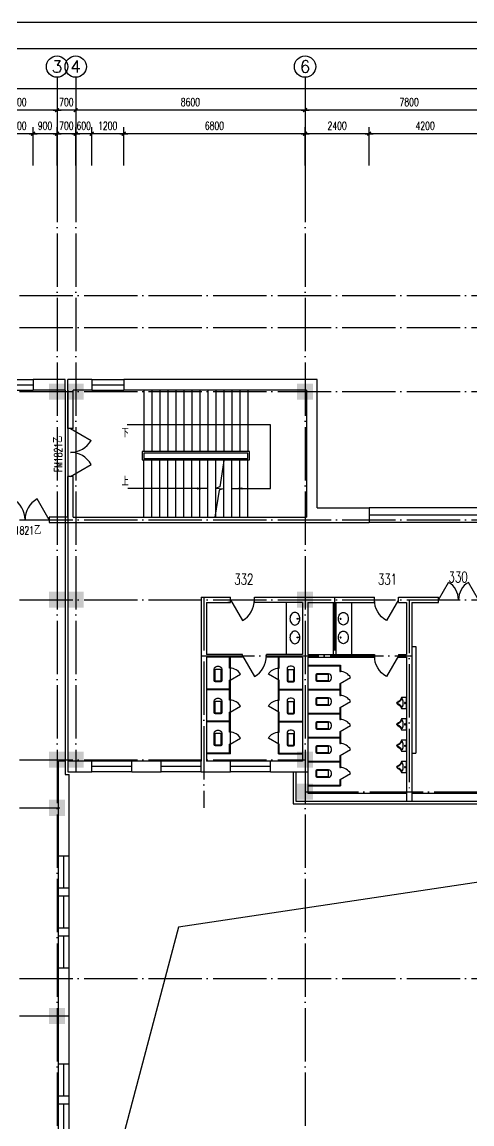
# Model space of a CAD drawing. Extents: x 165127 to 1058185, y 60808 to 144908.
# Drawn here: x 547012 to 563878, y 103603 to 144908 of the extents above; entities that cross this region are included whole.
import ezdxf
from ezdxf.enums import TextEntityAlignment as Align

# ---------------------------------------------------------------- set-up
doc = ezdxf.new("R2010")
doc.units = 0
doc.header["$LTSCALE"] = 1000
doc.linetypes.add('DOTE', pattern=[2.42, 2, -0.2, 0.02, -0.2])
doc.layers.get('0').update_dxf_attribs({"linetype": 'CONTINUOUS'})
doc.layers.get('DEFPOINTS').update_dxf_attribs({"linetype": 'CONTINUOUS'})
for name, color, linetype in [('AXIS', 3, 'CONTINUOUS'), ('AXIS_TEXT', 7, 'CONTINUOUS'), ('COLUMN', 7, 'CONTINUOUS'), ('DOTE', 1, 'DOTE'), ('LVTRY', 6, 'CONTINUOUS'), ('LVTRY_WINDOW', 7, 'CONTINUOUS'), ('PUB_DIM', 3, 'CONTINUOUS'), ('PUB_TEXT', 7, 'CONTINUOUS'), ('STAIR', 3, 'CONTINUOUS'), ('WALL', 255, 'CONTINUOUS'), ('WINDOW', 2, 'CONTINUOUS'), ('WINDOW_TEXT', 7, 'CONTINUOUS'), ('面积注记', 7, 'CONTINUOUS')]:
    doc.layers.add(name, color=color, linetype=linetype)
doc.styles.add('_HZTXT', font='romans.shx', dxfattribs={"width": 0.7, "bigfont": 'z.shx'})
doc.styles.add('COMPLEX', font='COMPLEX')
doc.styles.add('DIM_FONT', font='SIMPLEX.shx', dxfattribs={"width": 0.7})
doc.styles.add('SIMPLEX', font='SIMPLEX.SHX')
doc.dimstyles.new('AXIS', dxfattribs={"dimtxt": 300, "dimasz": 1, "dimexe": 250, "dimexo": 300, "dimgap": 150, "dimtad": 1, "dimdec": 0, "dimdsep": 46, "dimtxsty": 'DIM_FONT', "dimblk": '_DIMX', "dimcen": 2.5, "dimse1": 1, "dimse2": 1, "dimclrt": 7, "dimadec": 0, "dimazin": 0, "dimtfac": 1, "dimtdec": 0, "dimtix": 1, "dimtmove": 2, "dimatfit": 3, "dimldrblk": '_DIMX', "dimfxl": 1, "dimarcsym": 0})
doc.dimstyles.new('DIMN', dxfattribs={"dimtxt": 300, "dimasz": 1, "dimexe": 250, "dimexo": 300, "dimgap": 150, "dimtad": 1, "dimdec": 0, "dimdsep": 46, "dimtxsty": 'DIM_FONT', "dimblk": '_DIMX', "dimcen": 2.5, "dimclrt": 7, "dimadec": 0, "dimazin": 0, "dimtfac": 1, "dimtdec": 0, "dimtix": 1, "dimtmove": 2, "dimatfit": 3, "dimldrblk": '_DIMX', "dimfxl": 1, "dimarcsym": 0})

# ---------------------------------------------------------------- blocks, each defined once
blk = doc.blocks.new('_FZH')
blk.add_solid([(-0.5, -0.5), (0.5, -0.5), (-0.5, 0.5), (0.5, 0.5)])
blk = doc.blocks.new('_LV8')
for p, q in [((-205, 0), (205, 0)), ((-205, -191), (-205, 0)), ((205, 0), (205, -191))]:
    blk.add_line(p, q)
blk.add_circle((0, -60), 20)
for centre, radius, start, end in [((-243, -391), 203, 19.2639, 79.2894), ((-152, -175), 10, 114.1084, 248.1394), ((5, -526), 395, 66.6675, 114.1084), ((-243, -401), 233, 19.2639, 68.1394), ((0, -306), 54, 199.2639, 269.7777), ((0, -316), 24, 199.2639, 269.4998), ((0, -306), 54, 270.2223, 340.7361), ((0, -316), 24, 270.5002, 340.7361), ((243, -401), 233, 110.4941, 160.7361), ((243, -391), 203, 100.7106, 160.7361), ((158, -173), 10, 290.4941, 66.6675)]:
    blk.add_arc(centre, radius, start, end)
blk = doc.blocks.new('_LV4')
blk.add_lwpolyline([(0, -520, 0.078966), (92, -505, 0.088152), (166, -466, 0.105269), (218, -403, 0.121685), (235, -335, 0.121685), (218, -267, 0.105269), (166, -204, 0.088152), (92, -165, 0.078966), (0, -150, 0.078966), (-92, -165, 0.088152), (-166, -204, 0.105269), (-218, -267, 0.121685), (-235, -335, 0.121685), (-218, -403, 0.105269), (-166, -466, 0.088152), (-92, -505, 0.078966)], format="xyb", close=True)
blk.add_circle((0, -230), 20)
blk = doc.blocks.new('_DBLK')
blk.add_line((-0.5, 0), (0, -0.866))
blk.add_arc((-0.5, 0), 1, 300, 0)
at = {"layer": 'WINDOW_TEXT', "style": 'SIMPLEX', "flags": 9}
blk.add_attdef('A', text='', height=1, dxfattribs=at).set_placement((0, 1.5), align=Align.MIDDLE)
blk = doc.blocks.new('_LV6')
for p, q in [((-140, -340), (-140, -780)), ((-110, -340), (-110, -770)), ((100, -300), (-100, -300)), ((100, -330), (-100, -330)), ((110, -770), (110, -340)), ((140, -780), (140, -340)), ((140, -770), (-140, -770)), ((-30, -890), (30, -890))]:
    blk.add_line(p, q)
for centre, radius, start, end in [((-100, -340), 40, 90, 180), ((-100, -340), 10, 90, 180), ((100, -340), 40, 0, 90), ((100, -340), 10, 0, 90), ((-30, -780), 110, 180, 270), ((30, -780), 110, 270, 0)]:
    blk.add_arc(centre, radius, start, end)
blk = doc.blocks.new('_DBLK1')
for p, q in [((-0.5, 0), (-0.25, -0.433)), ((0.5, 0), (0.25, -0.433))]:
    blk.add_line(p, q)
for centre, start, end in [((-0.5, 0), 300, 0), ((0.5, 0), 180, 240)]:
    blk.add_arc(centre, 0.5, start, end)
at = {"layer": 'WINDOW_TEXT', "style": 'SIMPLEX', "flags": 9}
blk.add_attdef('A', text='', height=1, dxfattribs=at).set_placement((0, 1.5), align=Align.MIDDLE)
blk = doc.blocks.new('A$C34131D43')
at = {"color": 243}
blk.add_line((0, 84100), (160900, 84100), dxfattribs=at)
at = {"color": 244}
blk.add_line((159900, 83100), (2500, 83100), dxfattribs=at)
blk = doc.blocks.new('_AXISO')
blk.add_circle((0, 0), 0.5)
at = {"layer": 'AXIS_TEXT', "style": 'COMPLEX', "width": 1.041667}
blk.add_attdef('A', text='', height=0.56, dxfattribs=at).set_placement((-0.25, -0.28), (0.25, -0.28), align=Align.FIT)
blk = doc.blocks.new('_DIMX')
blk.add_line((-150, 0), (150, 0))
at = {"const_width": 50}
blk.add_lwpolyline([(-70, -70), (70, 70)], dxfattribs=at)
blk = doc.blocks.new('*D616')
at = {"color": 0, "linetype": 'ByBlock'}
blk.add_line((651828, 196199), (644030, 196199), dxfattribs=at)
at = {"layer": 'DEFPOINTS', "color": 0, "linetype": 'ByBlock'}
for p in [(644029, 196199), (644029, 193999), (651829, 193999)]:
    blk.add_point(p, dxfattribs=at)
at = {"color": 0, "linetype": 'ByBlock', "rotation": 180}
blk.add_blockref('_DIMX', (644029, 196199), dxfattribs=at)
at = {"color": 0, "linetype": 'ByBlock'}
blk.add_blockref('_DIMX', (651829, 196199), dxfattribs=at)
at = {"color": 7, "linetype": 'ByBlock', "insert": (647929, 196499), "char_height": 300, "attachment_point": 5, "style": 'DIM_FONT'}
blk.add_mtext('7800', dxfattribs=at)
blk = doc.blocks.new('*D617')
at = {"color": 0, "linetype": 'ByBlock'}
blk.add_line((644028, 196199), (635430, 196199), dxfattribs=at)
at = {"layer": 'DEFPOINTS', "color": 0, "linetype": 'ByBlock'}
for p in [(635429, 196199), (635429, 193999), (644029, 193999)]:
    blk.add_point(p, dxfattribs=at)
at = {"color": 0, "linetype": 'ByBlock', "rotation": 180}
blk.add_blockref('_DIMX', (635429, 196199), dxfattribs=at)
at = {"color": 0, "linetype": 'ByBlock'}
blk.add_blockref('_DIMX', (644029, 196199), dxfattribs=at)
at = {"color": 7, "linetype": 'ByBlock', "insert": (639729, 196499), "char_height": 300, "attachment_point": 5, "style": 'DIM_FONT'}
blk.add_mtext('8600', dxfattribs=at)
blk = doc.blocks.new('*D618')
at = {"color": 0, "linetype": 'ByBlock'}
for p, q in [((634728, 196199), (634727, 196199)), ((635429, 196199), (634729, 196199)), ((635430, 196199), (635431, 196199))]:
    blk.add_line(p, q, dxfattribs=at)
at = {"layer": 'DEFPOINTS', "color": 0, "linetype": 'ByBlock'}
for p in [(634729, 196199), (634729, 193999), (635429, 193999)]:
    blk.add_point(p, dxfattribs=at)
at = {"color": 0, "linetype": 'ByBlock'}
blk.add_blockref('_DIMX', (634729, 196199), dxfattribs=at)
at = {"color": 0, "linetype": 'ByBlock', "rotation": 180}
blk.add_blockref('_DIMX', (635429, 196199), dxfattribs=at)
at = {"color": 7, "linetype": 'ByBlock', "insert": (635079, 196499), "char_height": 300, "attachment_point": 5, "style": 'DIM_FONT'}
blk.add_mtext('700', dxfattribs=at)
blk = doc.blocks.new('*D619')
at = {"color": 0, "linetype": 'ByBlock'}
blk.add_line((634728, 196199), (631730, 196199), dxfattribs=at)
at = {"layer": 'DEFPOINTS', "color": 0, "linetype": 'ByBlock'}
for p in [(631729, 196199), (631729, 193999), (634729, 193999)]:
    blk.add_point(p, dxfattribs=at)
at = {"color": 0, "linetype": 'ByBlock', "rotation": 180}
blk.add_blockref('_DIMX', (631729, 196199), dxfattribs=at)
at = {"color": 0, "linetype": 'ByBlock'}
blk.add_blockref('_DIMX', (634729, 196199), dxfattribs=at)
at = {"color": 7, "linetype": 'ByBlock', "insert": (633229, 196499), "char_height": 300, "attachment_point": 5, "style": 'DIM_FONT'}
blk.add_mtext('3000', dxfattribs=at)
blk = doc.blocks.new('*D621')
at = {"color": 0, "linetype": 'ByBlock'}
for p, q in [((620479, 194299), (620479, 197249)), ((746779, 194299), (746779, 197249)), ((746778, 196999), (620480, 196999))]:
    blk.add_line(p, q, dxfattribs=at)
at = {"layer": 'DEFPOINTS', "color": 0, "linetype": 'ByBlock'}
for p in [(620479, 196999), (620479, 193999), (746779, 193999)]:
    blk.add_point(p, dxfattribs=at)
at = {"color": 0, "linetype": 'ByBlock', "rotation": 180}
blk.add_blockref('_DIMX', (620479, 196999), dxfattribs=at)
at = {"color": 0, "linetype": 'ByBlock'}
blk.add_blockref('_DIMX', (746779, 196999), dxfattribs=at)
at = {"color": 7, "linetype": 'ByBlock', "insert": (683629, 197299), "char_height": 300, "attachment_point": 5, "style": 'DIM_FONT'}
blk.add_mtext('126300', dxfattribs=at)
blk = doc.blocks.new('_WBLK')
for p, q in [((-0.5, 0.5), (0.5, 0.5)), ((-0.5, 0), (0.5, 0)), ((-0.5, -0.5), (0.5, -0.5))]:
    blk.add_line(p, q)
at = {"layer": 'WINDOW_TEXT', "style": 'SIMPLEX', "flags": 9}
blk.add_attdef('A', text='', height=1, dxfattribs=at).set_placement((0, 1.5), align=Align.MIDDLE)
blk = doc.blocks.new('*D682')
at = {"color": 0, "linetype": 'ByBlock'}
for p, q in [((646429, 194122), (646429, 195563)), ((650629, 194122), (650629, 195563)), ((650628, 195313), (646430, 195313))]:
    blk.add_line(p, q, dxfattribs=at)
at = {"layer": 'DEFPOINTS', "color": 0, "linetype": 'ByBlock'}
for p in [(646429, 195313), (646429, 193822), (650629, 193822)]:
    blk.add_point(p, dxfattribs=at)
at = {"color": 0, "linetype": 'ByBlock', "rotation": 180}
blk.add_blockref('_DIMX', (646429, 195313), dxfattribs=at)
at = {"color": 0, "linetype": 'ByBlock'}
blk.add_blockref('_DIMX', (650629, 195313), dxfattribs=at)
at = {"color": 7, "linetype": 'ByBlock', "insert": (648529, 195613), "char_height": 300, "attachment_point": 5, "style": 'DIM_FONT'}
blk.add_mtext('4200', dxfattribs=at)
blk = doc.blocks.new('*D683')
at = {"color": 0, "linetype": 'ByBlock'}
for p, q in [((637229, 194122), (637229, 195563)), ((644029, 194122), (644029, 195563)), ((644028, 195313), (637230, 195313))]:
    blk.add_line(p, q, dxfattribs=at)
at = {"layer": 'DEFPOINTS', "color": 0, "linetype": 'ByBlock'}
for p in [(637229, 195313), (637229, 193822), (644029, 193822)]:
    blk.add_point(p, dxfattribs=at)
at = {"color": 0, "linetype": 'ByBlock', "rotation": 180}
blk.add_blockref('_DIMX', (637229, 195313), dxfattribs=at)
at = {"color": 0, "linetype": 'ByBlock'}
blk.add_blockref('_DIMX', (644029, 195313), dxfattribs=at)
at = {"color": 7, "linetype": 'ByBlock', "insert": (640629, 195613), "char_height": 300, "attachment_point": 5, "style": 'DIM_FONT'}
blk.add_mtext('6800', dxfattribs=at)
blk = doc.blocks.new('*D684')
at = {"color": 0, "linetype": 'ByBlock'}
for p, q in [((636029, 194122), (636029, 195563)), ((637229, 194122), (637229, 195563)), ((637228, 195313), (636030, 195313))]:
    blk.add_line(p, q, dxfattribs=at)
at = {"layer": 'DEFPOINTS', "color": 0, "linetype": 'ByBlock'}
for p in [(636029, 195313), (636029, 193822), (637229, 193822)]:
    blk.add_point(p, dxfattribs=at)
at = {"color": 0, "linetype": 'ByBlock', "rotation": 180}
blk.add_blockref('_DIMX', (636029, 195313), dxfattribs=at)
at = {"color": 0, "linetype": 'ByBlock'}
blk.add_blockref('_DIMX', (637229, 195313), dxfattribs=at)
at = {"color": 7, "linetype": 'ByBlock', "insert": (636629, 195613), "char_height": 300, "attachment_point": 5, "style": 'DIM_FONT'}
blk.add_mtext('1200', dxfattribs=at)
blk = doc.blocks.new('*D685')
at = {"color": 0, "linetype": 'ByBlock'}
for p, q in [((635429, 194122), (635429, 195563)), ((636029, 194122), (636029, 195563)), ((635428, 195313), (635427, 195313)), ((636029, 195313), (635429, 195313)), ((636030, 195313), (636031, 195313))]:
    blk.add_line(p, q, dxfattribs=at)
at = {"layer": 'DEFPOINTS', "color": 0, "linetype": 'ByBlock'}
for p in [(635429, 195313), (635429, 193822), (636029, 193822)]:
    blk.add_point(p, dxfattribs=at)
at = {"color": 0, "linetype": 'ByBlock'}
blk.add_blockref('_DIMX', (635429, 195313), dxfattribs=at)
at = {"color": 0, "linetype": 'ByBlock', "rotation": 180}
blk.add_blockref('_DIMX', (636029, 195313), dxfattribs=at)
at = {"color": 7, "linetype": 'ByBlock', "insert": (635729, 195613), "char_height": 300, "attachment_point": 5, "style": 'DIM_FONT'}
blk.add_mtext('600', dxfattribs=at)
blk = doc.blocks.new('*D686')
at = {"color": 0, "linetype": 'ByBlock'}
for p, q in [((634729, 194122), (634729, 195563)), ((635429, 194122), (635429, 195563)), ((634728, 195313), (634727, 195313)), ((635429, 195313), (634729, 195313)), ((635430, 195313), (635431, 195313))]:
    blk.add_line(p, q, dxfattribs=at)
at = {"layer": 'DEFPOINTS', "color": 0, "linetype": 'ByBlock'}
for p in [(634729, 195313), (634729, 193822), (635429, 193822)]:
    blk.add_point(p, dxfattribs=at)
at = {"color": 0, "linetype": 'ByBlock'}
blk.add_blockref('_DIMX', (634729, 195313), dxfattribs=at)
at = {"color": 0, "linetype": 'ByBlock', "rotation": 180}
blk.add_blockref('_DIMX', (635429, 195313), dxfattribs=at)
at = {"color": 7, "linetype": 'ByBlock', "insert": (635079, 195613), "char_height": 300, "attachment_point": 5, "style": 'DIM_FONT'}
blk.add_mtext('700', dxfattribs=at)
blk = doc.blocks.new('*D687')
at = {"color": 0, "linetype": 'ByBlock'}
for p, q in [((633829, 194122), (633829, 195563)), ((634729, 194122), (634729, 195563)), ((634728, 195313), (633830, 195313))]:
    blk.add_line(p, q, dxfattribs=at)
at = {"layer": 'DEFPOINTS', "color": 0, "linetype": 'ByBlock'}
for p in [(633829, 195313), (633829, 193822), (634729, 193822)]:
    blk.add_point(p, dxfattribs=at)
at = {"color": 0, "linetype": 'ByBlock', "rotation": 180}
blk.add_blockref('_DIMX', (633829, 195313), dxfattribs=at)
at = {"color": 0, "linetype": 'ByBlock'}
blk.add_blockref('_DIMX', (634729, 195313), dxfattribs=at)
at = {"color": 7, "linetype": 'ByBlock', "insert": (634279, 195613), "char_height": 300, "attachment_point": 5, "style": 'DIM_FONT'}
blk.add_mtext('900', dxfattribs=at)
blk = doc.blocks.new('*D688')
at = {"color": 0, "linetype": 'ByBlock'}
for p, q in [((632629, 194122), (632629, 195563)), ((633829, 194122), (633829, 195563)), ((633828, 195313), (632630, 195313))]:
    blk.add_line(p, q, dxfattribs=at)
at = {"layer": 'DEFPOINTS', "color": 0, "linetype": 'ByBlock'}
for p in [(632629, 195313), (632629, 193822), (633829, 193822)]:
    blk.add_point(p, dxfattribs=at)
at = {"color": 0, "linetype": 'ByBlock', "rotation": 180}
blk.add_blockref('_DIMX', (632629, 195313), dxfattribs=at)
at = {"color": 0, "linetype": 'ByBlock'}
blk.add_blockref('_DIMX', (633829, 195313), dxfattribs=at)
at = {"color": 7, "linetype": 'ByBlock', "insert": (633229, 195613), "char_height": 300, "attachment_point": 5, "style": 'DIM_FONT'}
blk.add_mtext('1200', dxfattribs=at)
blk = doc.blocks.new('*D700')
at = {"color": 0, "linetype": 'ByBlock'}
for p, q in [((644029, 194122), (644029, 195563)), ((646429, 194122), (646429, 195563)), ((646428, 195313), (644030, 195313))]:
    blk.add_line(p, q, dxfattribs=at)
at = {"layer": 'DEFPOINTS', "color": 0, "linetype": 'ByBlock'}
for p in [(644029, 195313), (644029, 193822), (646429, 193822)]:
    blk.add_point(p, dxfattribs=at)
at = {"color": 0, "linetype": 'ByBlock', "rotation": 180}
blk.add_blockref('_DIMX', (644029, 195313), dxfattribs=at)
at = {"color": 0, "linetype": 'ByBlock'}
blk.add_blockref('_DIMX', (646429, 195313), dxfattribs=at)
at = {"color": 7, "linetype": 'ByBlock', "insert": (645229, 195613), "char_height": 300, "attachment_point": 5, "style": 'DIM_FONT'}
blk.add_mtext('2400', dxfattribs=at)
blk = doc.blocks.new('_ARROW')
blk.add_solid([(0, 0), (-1, 0.1), (-1, -0.1)])

msp = doc.modelspace()

# ---------------------------------------------------------------- linework, layer by layer
at = {"layer": 'AXIS'}
for p, q in [((548323.4, 142836.6), (548323.4, 139407.6)), ((549023.4, 142836.6), (549023.4, 139407.6)), ((557623.4, 142836.6), (557623.4, 139407.6))]:
    msp.add_line(p, q, dxfattribs=at)
at = {"layer": 'DOTE'}
for p, q in [((548323.4, 139407.6), (548323.4, 71351.8)), ((549023.4, 139407.6), (549023.4, 116803.1)), ((557623.4, 139407.6), (557623.4, 71084.4)), ((529976.8, 134653.1), (577123.4, 134653.1)), ((529976.8, 133453.1), (597223.4, 133453.1)), ((529976.8, 131053.1), (572754.3, 131053.1)), ((529976.8, 126253.1), (597223.4, 126253.1)), ((529976.8, 123253.1), (597223.4, 123253.1)), ((553823.4, 123353.1), (553823.4, 115453.1)), ((558723.4, 123353.1), (558723.4, 121103.1)), ((561523.4, 123253.1), (561523.4, 116053.1)), ((553723.4, 121153.1), (561623.4, 121153.1)), ((529976.8, 117253.1), (557623.4, 117253.1)), ((557623.4, 116053.1), (597223.4, 116053.1)), ((529976.8, 115453.1), (548423.4, 115453.1)), ((529976.8, 109053.1), (664620, 109053.1)), ((529976.8, 107653.1), (548773.4, 107653.1))]:
    msp.add_line(p, q, dxfattribs=at)
at = {"layer": 'LVTRY'}
for p, q in [((556923.4, 121203.1), (556923.4, 123153.1)), ((559373.4, 121203.1), (559373.4, 123153.1)), ((554793.4, 120689.3), (554793.4, 121103.1)), ((554823.4, 119873.1), (554823.4, 121103.1)), ((556623.4, 119873.1), (556623.4, 121103.1)), ((556653.4, 120689.3), (556653.4, 121103.1)), ((554823.4, 120689.3), (554793.4, 120689.3)), ((556623.4, 120689.3), (556653.4, 120689.3)), ((557723.4, 120803.1), (558953.4, 120803.1)), ((557723.4, 120773.1), (558923.4, 120773.1)), ((558923.4, 120773.1), (558923.4, 120563.1)), ((558953.4, 120803.1), (558953.4, 120563.1)), ((554793.4, 119873.1), (554793.4, 120239.3)), ((554823.4, 120239.3), (554793.4, 120239.3)), ((556623.4, 120239.3), (556653.4, 120239.3)), ((556653.4, 119873.1), (556653.4, 120239.3)), ((558923.4, 120563.1), (558953.4, 120563.1)), ((554823.4, 119903.1), (553923.4, 119903.1)), ((554793.4, 119873.1), (553923.4, 119873.1)), ((554793.4, 119489.3), (554793.4, 119873.1)), ((554823.4, 118673.1), (554823.4, 119903.1)), ((556623.4, 119903.1), (557523.4, 119903.1)), ((556623.4, 118673.1), (556623.4, 119903.1)), ((556653.4, 119873.1), (557523.4, 119873.1)), ((556653.4, 119489.3), (556653.4, 119873.1)), ((557723.4, 119903.1), (558923.4, 119903.1)), ((557723.4, 119873.1), (558923.4, 119873.1)), ((558923.4, 120113.1), (558953.4, 120113.1)), ((558923.4, 120113.1), (558923.4, 119903.1)), ((558923.4, 119873.1), (558923.4, 119663.1)), ((558953.4, 120113.1), (558953.4, 119663.1)), ((554823.4, 119489.3), (554793.4, 119489.3)), ((556623.4, 119489.3), (556653.4, 119489.3)), ((558923.4, 119663.1), (558953.4, 119663.1)), ((554793.4, 118673.1), (554793.4, 119039.3)), ((554823.4, 119039.3), (554793.4, 119039.3)), ((556623.4, 119039.3), (556653.4, 119039.3)), ((556653.4, 118673.1), (556653.4, 119039.3)), ((557723.4, 119003.1), (558923.4, 119003.1)), ((557723.4, 118973.1), (558923.4, 118973.1)), ((558923.4, 119213.1), (558953.4, 119213.1)), ((558923.4, 119213.1), (558923.4, 119003.1)), ((558923.4, 118973.1), (558923.4, 118763.1)), ((558953.4, 119213.1), (558953.4, 118763.1)), ((554823.4, 118703.1), (553923.4, 118703.1)), ((554793.4, 118673.1), (553923.4, 118673.1)), ((554793.4, 118289.3), (554793.4, 118673.1)), ((554823.4, 117473.1), (554823.4, 118703.1)), ((556623.4, 118703.1), (557523.4, 118703.1)), ((556623.4, 117473.1), (556623.4, 118703.1)), ((556653.4, 118673.1), (557523.4, 118673.1)), ((556653.4, 118289.3), (556653.4, 118673.1)), ((558923.4, 118763.1), (558953.4, 118763.1)), ((554823.4, 118289.3), (554793.4, 118289.3)), ((556623.4, 118289.3), (556653.4, 118289.3)), ((558923.4, 118313.1), (558953.4, 118313.1)), ((558923.4, 118313.1), (558923.4, 118103.1)), ((558953.4, 118313.1), (558953.4, 117863.1)), ((554793.4, 117503.1), (554793.4, 117839.3)), ((554823.4, 117839.3), (554793.4, 117839.3)), ((556623.4, 117839.3), (556653.4, 117839.3)), ((556653.4, 117503.1), (556653.4, 117839.3)), ((557723.4, 118103.1), (558923.4, 118103.1)), ((557723.4, 118073.1), (558923.4, 118073.1)), ((558923.4, 118073.1), (558923.4, 117863.1)), ((558923.4, 117863.1), (558953.4, 117863.1)), ((554793.4, 117503.1), (553923.4, 117503.1)), ((554823.4, 117473.1), (553923.4, 117473.1)), ((556623.4, 117473.1), (557523.4, 117473.1)), ((556653.4, 117503.1), (557523.4, 117503.1)), ((558923.4, 117413.1), (558953.4, 117413.1)), ((558923.4, 117413.1), (558923.4, 117203.1)), ((558953.4, 117413.1), (558953.4, 116963.1)), ((557723.4, 117203.1), (558923.4, 117203.1)), ((557723.4, 117173.1), (558923.4, 117173.1)), ((558923.4, 117173.1), (558923.4, 116963.1)), ((558923.4, 116963.1), (558953.4, 116963.1)), ((558923.4, 116513.1), (558953.4, 116513.1)), ((558923.4, 116513.1), (558923.4, 116303.1)), ((558953.4, 116513.1), (558953.4, 116273.1)), ((557723.4, 116303.1), (558923.4, 116303.1)), ((557723.4, 116273.1), (558953.4, 116273.1))]:
    msp.add_line(p, q, dxfattribs=at)
at = {"layer": 'PUB_DIM'}
for points in [[(554873.4, 127423.1), (556324.5, 127423.1), (556324.5, 129810), (550956.4, 129810)], [(553973.4, 127423.1), (550972.8, 127423.1)]]:
    msp.add_lwpolyline(points, dxfattribs=at)
at = {"layer": 'STAIR'}
for p, q in [((548623.4, 131103.1), (548623.4, 117203.1)), ((548723.4, 131103.1), (548723.4, 117203.1)), ((555473.4, 131103.1), (551573.4, 131103.1)), ((551573.4, 131103.1), (551573.4, 128813.1)), ((551873.4, 131103.1), (551873.4, 128813.1)), ((552173.4, 131103.1), (552173.4, 128813.1)), ((552473.4, 131103.1), (552473.4, 128813.1)), ((552773.4, 131103.1), (552773.4, 128813.1)), ((553073.4, 131103.1), (553073.4, 128813.1)), ((553373.4, 131103.1), (553373.4, 128813.1)), ((553673.4, 131103.1), (553673.4, 128813.1)), ((553973.4, 131103.1), (553973.4, 128813.1)), ((554273.4, 131103.1), (554273.4, 128813.1)), ((554573.4, 131103.1), (554573.4, 128813.1)), ((554873.4, 131103.1), (554873.4, 128813.1)), ((555173.4, 131103.1), (555173.4, 128813.1)), ((555473.4, 131103.1), (555473.4, 128813.1)), ((555533.4, 128813.1), (551513.4, 128813.1)), ((551513.4, 128813.1), (551513.4, 128493.1)), ((551513.4, 128493.1), (555533.4, 128493.1)), ((555473.4, 128753.1), (551573.4, 128753.1)), ((551573.4, 128753.1), (551573.4, 128553.1)), ((551573.4, 128553.1), (555473.4, 128553.1)), ((551573.4, 126353.1), (551573.4, 128493.1)), ((551873.4, 126353.1), (551873.4, 128493.1)), ((552173.4, 126353.1), (552173.4, 128493.1)), ((552473.4, 126353.1), (552473.4, 128493.1)), ((552773.4, 126353.1), (552773.4, 128493.1)), ((553073.4, 126353.1), (553073.4, 128493.1)), ((553373.4, 126353.1), (553373.4, 128493.1)), ((553673.4, 126353.1), (553673.4, 128493.1)), ((553973.4, 126353.1), (553973.4, 128493.1)), ((554273.4, 126353.1), (554273.4, 128493.1)), ((554589.4, 128553.1), (554421, 127482.4)), ((554573.4, 126353.1), (554573.4, 128493.1)), ((554873.4, 126353.1), (554873.4, 128493.1)), ((555173.4, 126353.1), (555173.4, 128493.1)), ((555473.4, 128553.1), (555473.4, 128753.1)), ((555473.4, 126353.1), (555473.4, 128493.1)), ((555533.4, 128493.1), (555533.4, 128813.1)), ((554402.3, 127363.8), (554243.3, 126353.1)), ((554421, 127482.4), (554293.1, 127441.7)), ((554293.1, 127441.7), (554530.2, 127404.4)), ((554530.2, 127404.4), (554402.3, 127363.8)), ((551573.4, 126353.1), (555473.4, 126353.1))]:
    msp.add_line(p, q, dxfattribs=at)
msp.add_lwpolyline([(584373.3, 115703.1), (552881.1, 110978), (548773.4, 95503.1)], dxfattribs=at)
at = {"layer": 'WALL'}
for p, q in [((548623.4, 131503.1), (547423.4, 131503.1)), ((547423.4, 131503.1), (547423.4, 131103.1)), ((548623.4, 131103.1), (548623.4, 131503.1)), ((548723.4, 131103.1), (548723.4, 131503.1)), ((549623.4, 131503.1), (548723.4, 131503.1)), ((549623.4, 131503.1), (549623.4, 131103.1)), ((558073.6, 131503.1), (550823.4, 131503.1)), ((550823.4, 131503.1), (550823.4, 131103.1)), ((558073.6, 126704.3), (558073.6, 131503.1)), ((548623.4, 131103.1), (547423.4, 131103.1)), ((548723.4, 129678.1), (548723.4, 131103.1)), ((548923.4, 129678.1), (548923.4, 131103.1)), ((549623.4, 131103.1), (548923.4, 131103.1)), ((557673.4, 131103.1), (550823.4, 131103.1)), ((557673.4, 131103.1), (557673.4, 126353.1)), ((548923.4, 129678.1), (548723.4, 129678.1)), ((548923.4, 127878.1), (548723.4, 127878.1)), ((548723.4, 126353.1), (548723.4, 127878.1)), ((548923.4, 126353.1), (548923.4, 127878.1)), ((558073.6, 126704.3), (560023.4, 126704.3)), ((560023.4, 126704.3), (560023.4, 126153.1)), ((548023.4, 126353.1), (548023.4, 126153.1)), ((548723.4, 126353.1), (548023.4, 126353.1)), ((548023.4, 126153.1), (560023.4, 126153.1)), ((548923.4, 126353.1), (557673.4, 126353.1)), ((553723.4, 123353.1), (554823, 123353.1)), ((553723.4, 123353.1), (553723.4, 117203.1)), ((553923.4, 123153.1), (554823, 123153.1)), ((553923.4, 123153.1), (553923.4, 121203.1)), ((554723, 123353.1), (554823, 123353.1)), ((554823, 123153.1), (554723, 123153.1)), ((554823, 123153.1), (554823, 123353.1)), ((555723, 123153.1), (555723, 123353.1)), ((555723, 123353.1), (560223.4, 123353.1)), ((557523.4, 123153.1), (555723, 123153.1)), ((557523.4, 123153.1), (557523.4, 121203.1)), ((557723.4, 123153.1), (560223.4, 123153.1)), ((557723.4, 123153.1), (557723.4, 121203.1)), ((558673.4, 123153.1), (558673.4, 121203.1)), ((558773.4, 123153.1), (558773.4, 121203.1)), ((560223.4, 123153.1), (560223.4, 123353.1)), ((561123.4, 123353.1), (562623.4, 123353.1)), ((561123.4, 123153.1), (561123.4, 123353.1)), ((561123.4, 123153.1), (561423.4, 123153.1)), ((561423.4, 123153.1), (561423.4, 121203.1)), ((561623.4, 123153.1), (561623.4, 115703.1)), ((561623.4, 123153.1), (562623.4, 123153.1)), ((562623.4, 123153.1), (562623.4, 123353.1)), ((555273.4, 121203.1), (553923.4, 121203.1)), ((553923.4, 121103.1), (553923.4, 117203.1)), ((555273.4, 121103.1), (553923.4, 121103.1)), ((555273.4, 121103.1), (555273.4, 121203.1)), ((557523.4, 121203.1), (556173.4, 121203.1)), ((556173.4, 121103.1), (556173.4, 121203.1)), ((557523.4, 121103.1), (556173.4, 121103.1)), ((557523.4, 121103.1), (557523.4, 117203.1)), ((557723.4, 121203.1), (560223.4, 121203.1)), ((557723.4, 121103.1), (557723.4, 116803.1)), ((557723.4, 121103.1), (560223.4, 121103.1)), ((560223.4, 121203.1), (560223.4, 121103.1)), ((561123.4, 121203.1), (561423.4, 121203.1)), ((561123.4, 121203.1), (561123.4, 121103.1)), ((561123.4, 121103.1), (561423.4, 121103.1)), ((561423.4, 121103.1), (561423.4, 115703.1)), ((548623.4, 117203.1), (548373.4, 117203.1)), ((548373.4, 113653.1), (548373.4, 117203.1)), ((548623.4, 117203.1), (548623.4, 116703.1)), ((548723.4, 117203.1), (548723.4, 116803.1)), ((549623.4, 117203.1), (548723.4, 117203.1)), ((549623.4, 116803.1), (549623.4, 117203.1)), ((552223.4, 117203.1), (551123.4, 117203.1)), ((551123.4, 116803.1), (551123.4, 117203.1)), ((552223.4, 116803.1), (552223.4, 117203.1)), ((553723.4, 116803.1), (553723.4, 117203.1)), ((554823.4, 117203.1), (553923.4, 117203.1)), ((554823.4, 116803.1), (554823.4, 117203.1)), ((557523.4, 117203.1), (556323.4, 117203.1)), ((556323.4, 116803.1), (556323.4, 117203.1)), ((548623.4, 116703.1), (548773.4, 116703.1)), ((548723.4, 116803.1), (549623.4, 116803.1)), ((548773.4, 113653.1), (548773.4, 116703.1)), ((551123.4, 116803.1), (552223.4, 116803.1)), ((553723.4, 116803.1), (554823.4, 116803.1)), ((556323.4, 116803.1), (557723.4, 116803.1)), ((561423.4, 115703.1), (561623.4, 115703.1)), ((548373.4, 113653.1), (548773.4, 113653.1)), ((548373.4, 112453.1), (548773.4, 112453.1)), ((548373.4, 112153.1), (548373.4, 112453.1)), ((548773.4, 112153.1), (548773.4, 112453.1)), ((548373.4, 112153.1), (548773.4, 112153.1)), ((548373.4, 110953.1), (548773.4, 110953.1)), ((548373.4, 110653.1), (548373.4, 110953.1)), ((548773.4, 110653.1), (548773.4, 110953.1)), ((548373.4, 110653.1), (548773.4, 110653.1)), ((548373.4, 109453.1), (548773.4, 109453.1)), ((548373.4, 105857.6), (548373.4, 109453.1)), ((548773.4, 105857.6), (548773.4, 109453.1)), ((548373.4, 105857.6), (548773.4, 105857.6)), ((548373.4, 104657.6), (548773.4, 104657.6)), ((548373.4, 104357.6), (548373.4, 104657.6)), ((548373.4, 104357.6), (548373.4, 104657.6)), ((548773.4, 104357.6), (548773.4, 104657.6)), ((548773.4, 104357.6), (548773.4, 104657.6)), ((548373.4, 104357.6), (548773.4, 104357.6))]:
    msp.add_line(p, q, dxfattribs=at)
at = {"layer": 'WINDOW'}
for p, q in [((561623.5, 121503.1), (561773.5, 121503.1)), ((561773.5, 121503.1), (561773.5, 117503.1)), ((561623.5, 117503.1), (561773.5, 117503.1)), ((557173.4, 116803.1), (557173.4, 115603.1)), ((557273.4, 116803.1), (557273.4, 115703.1)), ((557723.4, 116803.1), (557723.4, 116003.1)), ((557273.4, 115703.1), (564973.3, 115703.1)), ((557723.4, 116003.1), (561423.4, 116003.1)), ((561623.4, 116003.1), (564973.3, 116003.1)), ((557173.4, 115603.1), (564973.3, 115603.1))]:
    msp.add_line(p, q, dxfattribs=at)

# ---------------------------------------------------------------- block references
at = {"layer": 'AXIS'}
ref = msp.add_blockref('_AXISO', (548323.4, 143236.6), dxfattribs=dict(at, xscale=800, yscale=800, zscale=800))
ref.add_attrib('A', '3', dxfattribs={"layer": 'AXIS_TEXT', "height": 448, "style": 'COMPLEX', "width": 1.339286}).set_placement((548123.4, 143012.6), (548523.4, 143012.6), align=Align.FIT)
ref = msp.add_blockref('_AXISO', (549023.4, 143236.6), dxfattribs=dict(at, xscale=800, yscale=800, zscale=800))
ref.add_attrib('A', '4', dxfattribs={"layer": 'AXIS_TEXT', "height": 448, "style": 'COMPLEX', "width": 1.171875}).set_placement((548823.4, 143012.6), (549223.4, 143012.6), align=Align.FIT)
ref = msp.add_blockref('_AXISO', (557623.4, 143236.6), dxfattribs=dict(at, xscale=800, yscale=800, zscale=800))
ref.add_attrib('A', '6', dxfattribs={"layer": 'AXIS_TEXT', "height": 448, "style": 'COMPLEX', "width": 1.339286}).set_placement((557423.4, 143012.6), (557823.4, 143012.6), align=Align.FIT)
at = {"layer": 'COLUMN', "xscale": 600, "yscale": 600, "zscale": 600}
for p in [(548323.4, 131053.1), (549023.4, 131053.1), (557623.4, 131053.1), (548323.4, 123253.1), (549023.4, 123253.1), (557623.4, 123253.1), (548323.4, 117253.1), (549023.4, 117253.1), (557623.4, 117253.1), (557623.4, 116053.1), (548323.4, 115453.1), (548323.4, 107653.1)]:
    msp.add_blockref('_FZH', p, dxfattribs=at)
at = {"layer": 'LVTRY'}
for name, p, rotation in [('_LV4', (557574.4, 122540.4), 270), ('_LV4', (557574.4, 121840.4), 270), ('_LV6', (557088.4, 119873.1), 180), ('_LV6', (557723.4, 120338.1), 90), ('_LV6', (557088.4, 118673.1), 180), ('_LV6', (557723.4, 119438.1), 90), ('_LV6', (557723.4, 118538.1), 90), ('_LV6', (557088.4, 117473.1), 180), ('_LV6', (557723.4, 117638.1), 90), ('_LV6', (557723.4, 116738.1), 90)]:
    msp.add_blockref(name, p, dxfattribs=dict(at, rotation=rotation))
at = {"layer": 'LVTRY', "xscale": -1}
for name, p, rotation in [('_LV4', (558722.5, 122540.4), 90), ('_LV4', (558722.5, 121840.4), 90), ('_LV6', (554358.4, 119873.1), 180), ('_LV6', (554358.4, 118673.1), 180), ('_LV8', (561423.4, 119381.6), 270), ('_LV8', (561423.4, 118581.6), 270), ('_LV6', (554358.4, 117473.1), 180), ('_LV8', (561423.4, 117781.6), 270), ('_LV8', (561423.4, 116981.6), 270)]:
    msp.add_blockref(name, p, dxfattribs=dict(at, rotation=rotation))
at = {"layer": 'LVTRY_WINDOW', "zscale": 450}
for p, xscale, yscale, rotation in [((554808.4, 120464.3), -450, -450, 270), ((556638.4, 120464.3), 450, -450, 90), ((558938.4, 120338.1), 450, 450, 90), ((554808.4, 119264.3), -450, -450, 270), ((556638.4, 119264.3), 450, -450, 90), ((558938.4, 119438.1), 450, 450, 90), ((558938.4, 118538.1), 450, 450, 90), ((554808.4, 118064.3), -450, -450, 270), ((556638.4, 118064.3), 450, -450, 90), ((558938.4, 117638.1), 450, 450, 90), ((558938.4, 116738.1), 450, 450, 90)]:
    msp.add_blockref('_DBLK', p, dxfattribs=dict(at, xscale=xscale, yscale=yscale, rotation=rotation))
at = {"layer": 'PUB_DIM', "xscale": 400, "yscale": 400, "zscale": 400}
msp.add_blockref('_ARROW', (553973.4, 127423.1), dxfattribs=at)
at = {"layer": 'PUB_DIM', "xscale": 400, "yscale": 400, "zscale": 400, "rotation": 180}
msp.add_blockref('_ARROW', (554873.4, 127423.1), dxfattribs=at)
at = {"layer": 'WINDOW'}
msp.add_blockref('A$C34131D43', (520972, 60808.1), dxfattribs=at)
for name, p, xscale, yscale, zscale in [('_WBLK', (546823.4, 131303.1), 1200, 400.0000000000292, 1200), ('_WBLK', (550223.4, 131303.1), 1200, 400.0000000000873, 1200), ('_DBLK1', (547123.4, 126253.1), -1800, -1800, 1800), ('_DBLK', (555273, 123253.1), 900, 900, 900), ('_DBLK', (560673.4, 123253.1), -900, 900, 900), ('_DBLK', (555723.4, 121153.1), 900, 900, 900), ('_DBLK', (560673.4, 121153.1), -900, 900, 900)]:
    msp.add_blockref(name, p, dxfattribs=dict(at, xscale=xscale, yscale=yscale, zscale=zscale))
for name, p, xscale, yscale, zscale, rotation in [('_DBLK1', (548823.4, 128778.1), -1800, -1800, 1800, 270), ('_WBLK', (562123.4, 126428.7), 4200, 551.1766095351776, 4200, 180), ('_DBLK1', (563373.4, 123253.1), 1500, 1500, 1500, 180), ('_WBLK', (550373.4, 117003.1), 1500, 400.0000000004656, 1500, 180), ('_WBLK', (552973.4, 117003.1), 1500, 400.0000000004365, 1500, 180), ('_WBLK', (555573.4, 117003.1), 1500, 400.0000000004365, 1500, 180), ('_WBLK', (548573.4, 113053.1), 1200, 400, 1200, 90), ('_WBLK', (548573.4, 111553.1), 1200, 400, 1200, 90), ('_WBLK', (548573.4, 110053.1), 1200, 400, 1200, 90), ('_WBLK', (548573.4, 105257.6), 1200, 400, 1200, 90), ('_WBLK', (548573.4, 103757.6), 1200, 400, 1200, 90)]:
    msp.add_blockref(name, p, dxfattribs=dict(at, xscale=xscale, yscale=yscale, zscale=zscale, rotation=rotation))

# ---------------------------------------------------------------- texts
at = {"layer": 'PUB_TEXT', "style": '_HZTXT', "width": 0.7}
msp.add_text('FM1821乙', height=300, rotation=90, dxfattribs=at).set_placement((548520, 128034.7))
for s, p in [('下', (550742.9, 129341.2)), ('上', (550742.9, 127532.2)), ('FM1821乙', (546362.9, 125703.6))]:
    msp.add_text(s, height=300, dxfattribs=at).set_placement(p)
at = {"layer": '面积注记', "char_height": 400, "width": 1072.498, "attachment_point": 1, "style": 'DIM_FONT'}
for s, insert in [('332', (554965.8, 124220.5)), ('331', (560351.6, 124220.5)), ('330', (562998.4, 124302.6))]:
    msp.add_mtext(s, dxfattribs=dict(at, insert=insert))

# ---------------------------------------------------------------- dimensions: what is measured, and where the dimension line sits
at = {"layer": 'AXIS'}
dim = msp.add_aligned_dim(p1=(660373.4, 139407.6), p2=(534073.4, 139407.6), distance=-3000, dimstyle='DIMN', dxfattribs=at)
dim.commit()
dim.dimension.update_dxf_attribs({"geometry": '*D621', "text_midpoint": (597223.4, 142707.6), "insert": (-86405.6, -54591.7)})
for base, p1, p2, picture, middle in [((545323.4, 141607.6), (548323.4, 139407.6), (545323.4, 139407.6), '*D619', (546823.4, 141907.6)), ((548323.4, 141607.6), (549023.4, 139407.6), (548323.4, 139407.6), '*D618', (548673.4, 141907.6)), ((549023.4, 141607.6), (557623.4, 139407.6), (549023.4, 139407.6), '*D617', (553323.4, 141907.6)), ((557623.4, 141607.6), (565423.4, 139407.6), (557623.4, 139407.6), '*D616', (561523.4, 141907.6))]:
    dim = msp.add_linear_dim(base=base, p1=p1, p2=p2, dimstyle='AXIS', dxfattribs=at)
    dim.commit()
    dim.dimension.update_dxf_attribs({"geometry": picture, "text_midpoint": middle, "insert": (-86405.6, -54591.7)})
at = {"layer": 'PUB_DIM'}
for p1, p2, picture, middle in [((547423.5, 139230.3), (546223.5, 139230.3), '*D688', (546823.5, 141021.5)), ((548323.5, 139230.3), (547423.5, 139230.3), '*D687', (547873.5, 141021.5)), ((549023.5, 139230.3), (548323.5, 139230.3), '*D686', (548673.5, 141021.5)), ((549623.5, 139230.3), (549023.5, 139230.3), '*D685', (549323.5, 141021.5)), ((550823.5, 139230.3), (549623.5, 139230.3), '*D684', (550223.5, 141021.5)), ((557623.5, 139230.3), (550823.5, 139230.3), '*D683', (554223.5, 141021.5)), ((560023.4, 139230.3), (557623.5, 139230.3), '*D700', (558823.5, 141021.5)), ((564223.5, 139230.3), (560023.4, 139230.3), '*D682', (562123.5, 141021.5))]:
    dim = msp.add_aligned_dim(p1=p1, p2=p2, distance=-1491.2, dimstyle='DIMN', dxfattribs=at)
    dim.commit()
    dim.dimension.update_dxf_attribs({"geometry": picture, "text_midpoint": middle, "insert": (-86405.6, -54591.7)})

doc.saveas('drawing.dxf')
